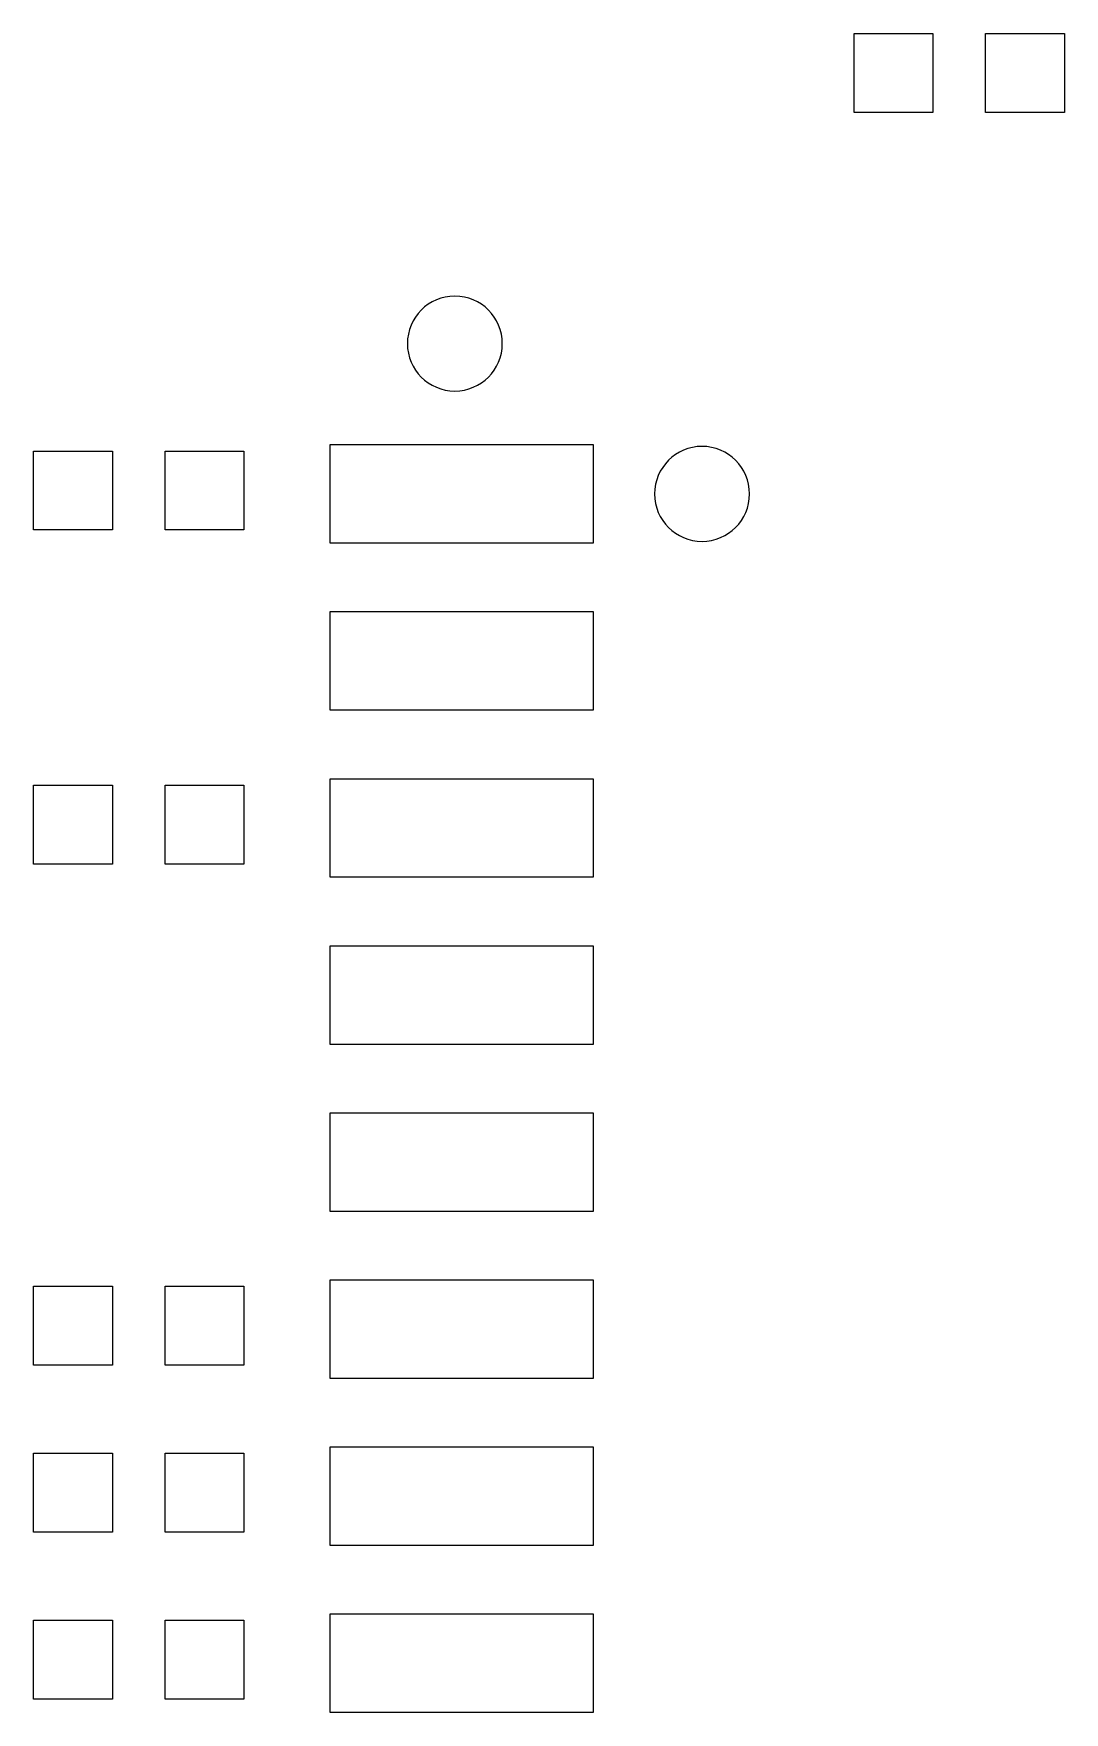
# Model space of a CAD drawing. Extents: x -34 to 106, y -22 to 53.
# Drawn here: x 63.7 to 71.54, y 12.68 to 25.45 of the extents above; entities that cross this region are included whole.
import ezdxf

# ---------------------------------------------------------------- set-up
doc = ezdxf.new("R2010")
doc.units = 0
doc.layers.add('BG_SILKTOP20240221', color=40, linetype='CONTINUOUS')
doc.layers.add('PIN_TOP', color=92, linetype='CONTINUOUS')

msp = doc.modelspace()

# ---------------------------------------------------------------- linework, layer by layer
at = {"layer": 'BG_SILKTOP20240221'}
for points in [[(67.264534, 23.0886, 1), (66.542666, 23.0886, 1)], [(69.144134, 21.9456, 1), (68.422266, 21.9456, 1)]]:
    msp.add_lwpolyline(points, format="xyb", close=True, dxfattribs=at)
at = {"layer": 'PIN_TOP'}
for points in [[(70.538848, 25.44572), (70.538848, 24.84628), (69.939408, 24.84628), (69.939408, 25.44572)], [(71.538592, 25.44572), (71.538592, 24.84628), (70.939152, 24.84628), (70.939152, 25.44572)], [(63.700406, 21.67128), (63.700406, 22.27072), (64.299846, 22.27072), (64.299846, 21.67128)], [(64.70015, 21.67128), (64.70015, 22.27072), (65.29959, 22.27072), (65.29959, 21.67128)], [(65.955926, 22.320123), (67.955922, 22.320123), (67.955922, 21.570061), (65.955926, 21.570061)], [(65.955926, 21.050123), (67.955922, 21.050123), (67.955922, 20.300061), (65.955926, 20.300061)], [(63.700406, 19.13128), (63.700406, 19.73072), (64.299846, 19.73072), (64.299846, 19.13128)], [(64.70015, 19.13128), (64.70015, 19.73072), (65.29959, 19.73072), (65.29959, 19.13128)], [(65.955926, 19.780123), (67.955922, 19.780123), (67.955922, 19.030061), (65.955926, 19.030061)], [(65.955926, 18.510123), (67.955922, 18.510123), (67.955922, 17.760061), (65.955926, 17.760061)], [(65.955926, 17.240123), (67.955922, 17.240123), (67.955922, 16.490061), (65.955926, 16.490061)], [(65.955926, 15.970123), (67.955922, 15.970123), (67.955922, 15.220061), (65.955926, 15.220061)], [(63.700406, 15.32128), (63.700406, 15.92072), (64.299846, 15.92072), (64.299846, 15.32128)], [(64.70015, 15.32128), (64.70015, 15.92072), (65.29959, 15.92072), (65.29959, 15.32128)], [(65.955926, 14.700123), (67.955922, 14.700123), (67.955922, 13.950061), (65.955926, 13.950061)], [(64.299846, 14.65072), (64.299846, 14.05128), (63.700406, 14.05128), (63.700406, 14.65072)], [(65.29959, 14.65072), (65.29959, 14.05128), (64.70015, 14.05128), (64.70015, 14.65072)], [(65.955926, 13.430123), (67.955922, 13.430123), (67.955922, 12.680061), (65.955926, 12.680061)], [(63.700406, 12.78128), (63.700406, 13.38072), (64.299846, 13.38072), (64.299846, 12.78128)], [(64.70015, 12.78128), (64.70015, 13.38072), (65.29959, 13.38072), (65.29959, 12.78128)]]:
    msp.add_lwpolyline(points, close=True, dxfattribs=at)

doc.saveas('drawing.dxf')
